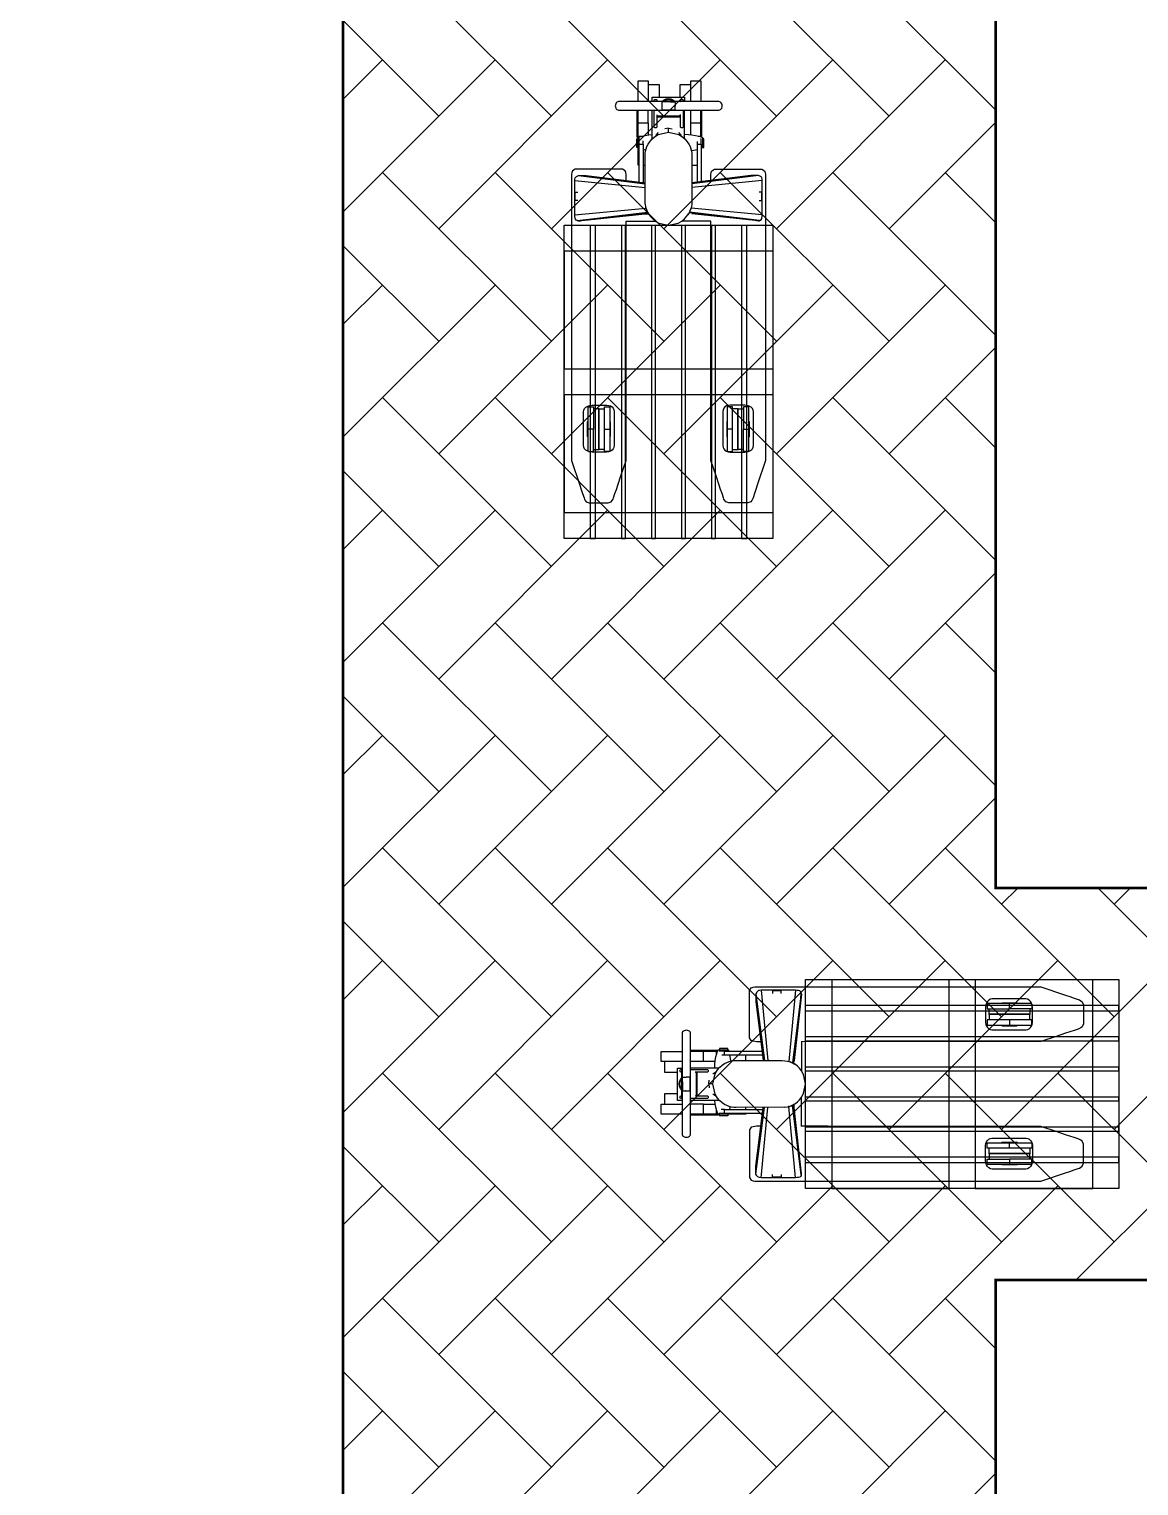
# Model space of a CAD drawing. Extents: x 2032930 to 2119419, y 2254097 to 2318481.
# Drawn here: x 2058807 to 2063057, y 2299533 to 2305111 of the extents above; entities that cross this region are included whole.
import ezdxf

# ---------------------------------------------------------------- set-up
doc = ezdxf.new("R2010")
doc.units = 0
doc.header["$LTSCALE"] = 50
for name, color, linetype in [('Благоустройство', 96, 'CONTINUOUS'), ('Оборудование вспомогательное', 7, 'CONTINUOUS'), ('Паллеты ПП', 7, 'CONTINUOUS')]:
    doc.layers.add(name, color=color, linetype=linetype)

# ---------------------------------------------------------------- blocks, each defined once
blk = doc.blocks.new('паллет')
at = {"layer": 'Паллеты ПП', "color": 30}
blk.add_lwpolyline([(0, -800), (0, 0), (1200, 0), (1200, -800), (0, -800), (0, -700), (1200, -700), (1200, -680), (0, -680), (0, -580), (1200, -580), (1200, -565), (0, -565), (0, -465), (1200, -465), (1200, -450), (0, -450), (0, -350), (1200, -350), (1200, -335), (0, -335), (0, -235), (1200, -235), (1200, -220), (0, -220), (0, -120), (1200, -120), (1200, -100), (0, -100), (0, 0), (100, 0), (100, -800), (550, -800), (550, 0), (650, 0), (650, -800), (1100, -800), (1100, 0)], dxfattribs=at)
blk = doc.blocks.new('*U682')
at = {"layer": 'Оборудование вспомогательное', "color": 0}
for p, q in [((141.3, -18.8), (73.4, -41.6)), ((335.7, -18.7), (141.3, -18.8)), ((724.4, -18.6), (335.7, -18.7)), ((918.7, -18.5), (724.4, -18.6)), ((796.2, -38.5), (816.1, -220.3)), ((796.8, -38), (796.7, -41.4)), ((796.8, -38), (797, -36.6)), ((798.1, -48), (796.8, -38)), ((797, -35.6), (797.1, -35.6)), ((797, -35.6), (818, -228.1)), ((797, -36.6), (797, -35.6)), ((797, -36.6), (798.1, -48)), ((797.1, -35.6), (797.2, -34.2)), ((797.1, -35.6), (820.7, -226.7)), ((797.2, -34.2), (798.6, -31.5)), ((797.2, -34.2), (797.2, -34.2)), ((798.6, -31.5), (800.9, -29.8)), ((798.6, -31.5), (798.6, -31.5)), ((800.9, -29.8), (804, -28.7)), ((800.9, -29.8), (800.9, -29.8)), ((804, -28.7), (808, -28.1)), ((804, -28.7), (804, -28.7)), ((808, -28.1), (812.7, -27.6)), ((808, -28.1), (808, -28.1)), ((812.7, -27.6), (906.7, -27.6)), ((812.7, -27.6), (830.9, -222.4)), ((852, -29.1), (875.3, -29.1)), ((852, -36.4), (852, -29.1)), ((875.3, -29.1), (875.3, -36.4)), ((906.7, -27.6), (887.8, -220.1)), ((920.5, -38), (897.6, -220.1)), ((906.7, -27.6), (910.7, -28.2)), ((910.7, -28.2), (910.7, -28.2)), ((910.7, -28.2), (913.7, -29.1)), ((913.7, -29.1), (913.7, -29.1)), ((913.7, -29.1), (915.8, -30.3)), ((915.8, -30.3), (915.8, -30.3)), ((915.8, -30.3), (917.5, -32.2)), ((917.5, -32.2), (917.5, -32.2)), ((917.5, -32.2), (918.7, -34.3)), ((923.6, -18.7), (918.7, -18.5)), ((918.7, -34.3), (918.9, -34.7)), ((918.9, -34.7), (918.9, -34.7)), ((918.9, -34.7), (920.5, -37.9)), ((920.5, -37.9), (920.5, -38)), ((920.5, -38), (920.9, -58.7)), ((928.5, -19.5), (923.6, -18.7)), ((933.3, -21.3), (928.5, -19.5)), ((938.2, -28.6), (933.3, -21.3)), ((938.2, -28.7), (938.2, -28.6)), ((938.2, -29.1), (938.2, -28.7)), ((938.2, -29.8), (938.2, -29.1)), ((938.2, -30.8), (938.2, -29.8)), ((938.2, -32), (938.2, -30.8)), ((938.2, -33.5), (938.2, -32)), ((938.2, -48.4), (938.2, -33.5)), ((28.5, -59.4), (25, -67.5)), ((25, -67.5), (25, -119.5)), ((32, -56.5), (28.5, -59.4)), ((35.5, -54.5), (32, -56.5)), ((39, -53.1), (35.5, -54.5)), ((50.5, -49.2), (39, -53.1)), ((62, -45.4), (50.5, -49.2)), ((73.4, -41.6), (62, -45.4)), ((164.2, -75.4), (164.9, -68.9)), ((164.2, -115.6), (164.2, -75.4)), ((164.9, -68.9), (166.7, -63.2)), ((165.8, -65.8), (165.8, -78.9)), ((165.8, -78.9), (226.8, -78.9)), ((166.3, -64.4), (287.8, -64.4)), ((166.7, -63.2), (169.5, -58.4)), ((169.5, -58.4), (173.2, -54.7)), ((171.3, -78.9), (171.3, -94.3)), ((173.2, -54.7), (177.5, -52.4)), ((177.5, -52.4), (182.4, -51.5)), ((182.4, -51.5), (274.4, -51.5)), ((205.5, -64.4), (205.6, -64.1)), ((205.6, -64.1), (206.4, -62.9)), ((205.7, -64.1), (205.6, -64.4)), ((206.5, -62.9), (205.7, -64.1)), ((206.4, -62.9), (247.3, -62.9)), ((226.8, -78.9), (226.8, -65.3)), ((287.8, -78.9), (226.8, -78.9)), ((247.2, -62.9), (248, -64.1)), ((247.3, -62.9), (248.1, -64.1)), ((248, -64.1), (248, -64.4)), ((248.1, -64.1), (248.1, -64.4)), ((274.4, -51.5), (279.2, -52.4)), ((279.2, -52.4), (283.6, -54.7)), ((282.3, -94.3), (282.3, -78.9)), ((283.6, -54.7), (287.3, -58.4)), ((287.3, -58.4), (290.1, -63.2)), ((287.8, -64.4), (287.8, -78.9)), ((290.1, -63.2), (291.9, -68.9)), ((291.9, -68.9), (292.5, -75.4)), ((292.5, -75.4), (292.5, -115.6)), ((796.7, -41.4), (796.7, -43.1)), ((798.1, -48), (799.1, -65.4)), ((920.9, -58.7), (900.7, -220.1)), ((938.2, -69.9), (938.2, -48.4)), ((938.2, -94.6), (938.2, -69.9)), ((25, -119.5), (28.5, -127.6)), ((164.8, -121.1), (164.2, -115.6)), ((165.8, -109.1), (287.8, -109.1)), ((165.8, -123.6), (165.8, -109.1)), ((171.3, -93.7), (282.3, -93.7)), ((171.3, -109.1), (171.3, -93.7)), ((171.3, -94.3), (282.3, -94.3)), ((226.8, -109.1), (226.8, -122.7)), ((282.3, -93.7), (282.3, -109.1)), ((287.8, -109.1), (287.8, -123.6)), ((292.5, -115.6), (291.9, -121.1)), ((938.2, -119.2), (938.2, -94.6)), ((938.2, -140.3), (938.2, -119.2)), ((28.5, -127.6), (32, -130.6)), ((32, -130.6), (35.5, -132.5)), ((35.5, -132.5), (39, -134)), ((39, -134), (50.5, -137.8)), ((50.5, -137.8), (62, -141.6)), ((62, -141.6), (73.4, -145.5)), ((73.4, -145.5), (99, -154)), ((99, -154), (141.3, -168.2)), ((166.6, -126), (164.8, -121.1)), ((287.8, -123.6), (165.8, -123.6)), ((169.3, -130), (166.6, -126)), ((172.8, -133.1), (169.3, -130)), ((177, -135.1), (172.8, -133.1)), ((181.8, -135.7), (177, -135.1)), ((275, -135.7), (181.8, -135.7)), ((205.5, -123.6), (205.6, -123.9)), ((205.7, -123.9), (205.6, -123.6)), ((205.6, -123.9), (206.4, -125.1)), ((206.5, -125.1), (205.7, -123.9)), ((206.4, -125.1), (206.5, -125.1)), ((247.2, -125.1), (206.5, -125.1)), ((248, -123.9), (247.2, -125.1)), ((247.3, -125.1), (247.2, -125.1)), ((248.1, -123.9), (247.3, -125.1)), ((248, -123.6), (248, -123.9)), ((248.1, -123.6), (248.1, -123.9)), ((279.7, -135.1), (275, -135.7)), ((283.9, -133.1), (279.7, -135.1)), ((287.5, -130), (283.9, -133.1)), ((290.2, -126), (287.5, -130)), ((291.9, -121.1), (290.2, -126)), ((933.3, -165.8), (938.2, -158.5)), ((938.2, -154.4), (938.2, -140.3)), ((938.2, -155.6), (938.2, -154.4)), ((938.2, -156.6), (938.2, -155.6)), ((938.2, -157.4), (938.2, -156.6)), ((938.2, -158), (938.2, -157.4)), ((938.2, -158.3), (938.2, -158)), ((938.2, -158.5), (938.2, -158.3)), ((1099.8, -145.3), (1099.3, -147.7)), ((1099.3, -147.7), (1099.3, -422.1)), ((1100.9, -143.2), (1099.8, -145.3)), ((1102.8, -141.4), (1100.9, -143.2)), ((1105.1, -140), (1102.8, -141.4)), ((1107.9, -139), (1105.1, -140)), ((1111, -138.7), (1107.9, -139)), ((1114.1, -139), (1111, -138.7)), ((1116.9, -140), (1114.1, -139)), ((1119.2, -141.4), (1116.9, -140)), ((1121.1, -143.2), (1119.2, -141.4)), ((1122.2, -145.3), (1121.1, -143.2)), ((1122.7, -147.7), (1122.2, -145.3)), ((1122.7, -148.4), (1122.7, -147.7)), ((1122.7, -422.1), (1122.7, -148.4)), ((141.3, -168.2), (724.4, -168.5)), ((724.4, -168.5), (796, -168.5)), ((796, -168.1), (796, -247.9)), ((907.1, -168.5), (918.7, -168.5)), ((918.7, -168.5), (923.6, -168.3)), ((923.6, -168.3), (928.5, -167.5)), ((928.5, -167.5), (933.3, -165.8)), ((997.2, -197.6), (1020.5, -197.6)), ((997.2, -201.4), (997.2, -197.6)), ((1020.5, -197.6), (1020.5, -201.4)), ((1023.9, -200.9), (1025.4, -198.6)), ((1025.6, -198.6), (1024.1, -200.9)), ((1025.4, -198.6), (1099.3, -198.6)), ((807.2, -235.5), (801.6, -241)), ((812.8, -231.2), (807.2, -235.5)), ((820, -227), (812.8, -231.2)), ((816.1, -220.3), (816.1, -229.2)), ((817.4, -228.5), (818, -228.1)), ((818, -228.1), (818, -228.1)), ((820, -227), (818.1, -228.1)), ((827.2, -223.8), (820, -227)), ((823.8, -224.6), (822.8, -225.7)), ((825.7, -223.5), (823.8, -224.6)), ((828.1, -222.9), (825.7, -223.5)), ((834.5, -221.7), (827.2, -223.8)), ((830.9, -222.4), (828.1, -222.9)), ((830.9, -222.4), (832.2, -222.4)), ((841.7, -220.5), (834.5, -221.7)), ((841.7, -220.5), (974.7, -220.1)), ((1006.6, -214.5), (901.3, -214.5)), ((902.7, -204), (1022.5, -204)), ((948.5, -201.5), (995.9, -201.5)), ((948.5, -204), (948.5, -201.5)), ((948.5, -214.5), (948.5, -220.1)), ((974.7, -220.1), (981.1, -220.4)), ((981.1, -220.4), (987.5, -221.3)), ((987.5, -221.3), (993.8, -223)), ((990.8, -220.8), (990.5, -222.1)), ((992.3, -214.5), (990.8, -220.8)), ((993.8, -223), (1000.2, -225.3)), ((995.2, -204), (995.9, -201.4)), ((995.9, -201.4), (1024.9, -201.4)), ((1000.2, -225.3), (1006.6, -228.5)), ((1006.6, -204), (1006.6, -214.5)), ((1006.6, -214.5), (1015.3, -214.5)), ((1006.6, -228.5), (1013, -232.8)), ((1013, -232.8), (1019.5, -238.3)), ((1019.5, -238.3), (1026, -245.6)), ((1023.8, -201.4), (1023.9, -200.9)), ((1024.1, -200.9), (1024, -201.4)), ((1024.9, -201.4), (1027.7, -211.1)), ((1025, -201.5), (1099.3, -201.5)), ((1025.7, -204), (1028.4, -204)), ((1027.7, -211.1), (1030, -220.8)), ((1028.4, -204), (1028.4, -213.9)), ((1030, -220.8), (1031.9, -230.4)), ((1064.2, -228.9), (1031.6, -228.9)), ((1031.9, -230.4), (1032.9, -239.2)), ((1064.2, -203.2), (1064.2, -228.9)), ((1064.2, -228.9), (1099.3, -228.9)), ((1122.7, -201.5), (1179.8, -201.5)), ((1179.8, -228.9), (1122.7, -228.9)), ((1169.4, -228.9), (1169.4, -258.3)), ((1179.8, -201.5), (1179.8, -228.9)), ((790.4, -258), (784.7, -284.3)), ((796, -248), (790.4, -258)), ((801.6, -241), (796, -248)), ((1020.3, -239.2), (1099.3, -239.2)), ((1026, -245.6), (1032.5, -256.2)), ((1028.6, -249.8), (1030.5, -250.7)), ((1030.5, -250.7), (1038.4, -256.8)), ((1032.5, -256.2), (1038.9, -284.3)), ((1049.8, -284.3), (1048.4, -273.9)), ((1050.9, -248.3), (1051.2, -246.6)), ((1051.2, -250.1), (1050.9, -248.3)), ((1051.2, -246.6), (1052.3, -244.8)), ((1052.3, -251.9), (1051.2, -250.1)), ((1052.3, -244.8), (1099.3, -244.8)), ((1052.3, -251.9), (1052.3, -251.9)), ((1052.7, -251.9), (1052.3, -251.9)), ((1053.4, -251.9), (1052.7, -251.9)), ((1054.3, -251.9), (1053.4, -251.9)), ((1057.5, -251.9), (1054.3, -251.9)), ((1061.3, -251.9), (1057.5, -251.9)), ((1065.3, -251.9), (1061.3, -251.9)), ((1069.2, -251.9), (1065.3, -251.9)), ((1072.9, -251.9), (1069.2, -251.9)), ((1076, -251.9), (1072.9, -251.9)), ((1077, -251.9), (1076, -251.9)), ((1077.9, -251.9), (1077, -251.9)), ((1078.6, -251.9), (1077.9, -251.9)), ((1079.2, -251.9), (1078.6, -251.9)), ((1079.5, -251.9), (1079.2, -251.9)), ((1079.7, -251.9), (1079.5, -251.9)), ((1079.7, -251.9), (1079.7, -251.9)), ((1079.8, -251.9), (1079.7, -251.9)), ((1079.9, -251.9), (1079.8, -251.9)), ((1079.9, -251.9), (1079.9, -251.9)), ((1080, -251.9), (1079.9, -251.9)), ((1080.1, -251.9), (1080, -251.9)), ((1080.3, -251.9), (1080.1, -251.9)), ((1080.9, -251.9), (1080.3, -251.9)), ((1081.7, -251.9), (1080.9, -251.9)), ((1081.4, -251.9), (1081.4, -316.9)), ((1082.9, -251.9), (1081.7, -251.9)), ((1084.3, -251.9), (1082.9, -251.9)), ((1083.5, -255.2), (1083.3, -256.8)), ((1083.3, -256.8), (1083.3, -311.8)), ((1084, -253.8), (1083.5, -255.2)), ((1084.8, -252.7), (1084, -253.8)), ((1086, -251.9), (1084.3, -251.9)), ((1085.9, -251.9), (1084.8, -252.7)), ((1086.1, -251.9), (1085.9, -251.9)), ((1086.4, -251.9), (1086, -251.9)), ((1100.5, -268.1), (1100.4, -269)), ((1100.4, -269), (1100.4, -299.5)), ((1100.8, -267.4), (1100.5, -268.1)), ((1101.2, -266.8), (1100.8, -267.4)), ((1101.8, -266.3), (1101.2, -266.8)), ((1102.6, -266), (1101.8, -266.3)), ((1103.4, -265.9), (1102.6, -266)), ((1113.8, -265.9), (1103.4, -265.9)), ((1113.6, -265.9), (1113.8, -265.9)), ((1118.7, -265.9), (1113.8, -265.9)), ((1119.6, -266), (1118.7, -265.9)), ((1120.3, -266.3), (1119.6, -266)), ((1120.9, -266.8), (1120.3, -266.3)), ((1121.4, -267.4), (1120.9, -266.8)), ((1121.6, -268.1), (1121.4, -267.4)), ((1121.7, -269), (1121.6, -268.1)), ((1121.7, -290.1), (1121.7, -269)), ((1122.7, -239.2), (1135.2, -239.2)), ((1122.7, -244.8), (1127.1, -244.8)), ((1122.7, -245), (1123.4, -246.6)), ((1123.4, -250.1), (1122.7, -251.7)), ((1127.1, -251.9), (1122.7, -251.9)), ((1123.4, -246.6), (1123.7, -248.3)), ((1123.7, -248.3), (1123.4, -250.1)), ((1123.6, -251.9), (1123.6, -316.9)), ((1123.6, -267.1), (1127.4, -272)), ((1123.6, -271), (1125.4, -273.2)), ((1125.4, -273.2), (1127.6, -278.4)), ((1127.1, -244.8), (1128.2, -246.6)), ((1128.2, -250.1), (1127.1, -251.9)), ((1127.4, -272), (1129.9, -277.8)), ((1127.6, -278.4), (1128.4, -284.3)), ((1128.2, -246.6), (1128.6, -248.3)), ((1128.6, -248.3), (1128.2, -250.1)), ((1129.9, -277.8), (1130.8, -284.3)), ((1135.2, -239.2), (1135.2, -327.9)), ((1169.4, -258.3), (1135.2, -258.3)), ((784.7, -284.3), (790.4, -310.5)), ((790.4, -310.5), (796, -320.5)), ((1032.5, -312.3), (1026, -322.9)), ((1030.5, -317.8), (1028.6, -318.7)), ((1038.4, -311.8), (1030.5, -317.8)), ((1038.9, -284.3), (1032.5, -312.3)), ((1038.9, -284.3), (1049.8, -284.3)), ((1049.8, -284.3), (1048.4, -294.6)), ((1050.9, -320.5), (1051.2, -318.7)), ((1051.2, -318.7), (1052.3, -316.9)), ((1052.3, -316.9), (1087.1, -316.9)), ((1083.3, -311.8), (1083.5, -313.4)), ((1083.5, -313.4), (1084, -314.7)), ((1084, -314.7), (1084.8, -315.8)), ((1084.8, -315.8), (1085.9, -316.6)), ((1085.9, -316.6), (1086.8, -316.9)), ((1100.4, -299.5), (1100.5, -300.4)), ((1100.5, -300.4), (1100.8, -301.2)), ((1100.8, -301.2), (1101.2, -301.8)), ((1101.2, -301.8), (1101.8, -302.2)), ((1101.8, -302.2), (1102.6, -302.5)), ((1102.6, -302.5), (1103.4, -302.6)), ((1103.4, -302.6), (1111.1, -302.6)), ((1118.7, -302.6), (1111.1, -302.6)), ((1116.4, -302.6), (1116.4, -302.6)), ((1119.6, -302.5), (1118.7, -302.6)), ((1120.3, -302.2), (1119.6, -302.5)), ((1120.9, -301.8), (1120.3, -302.2)), ((1121.4, -301.2), (1120.9, -301.8)), ((1121.6, -300.4), (1121.4, -301.2)), ((1121.7, -299.5), (1121.6, -300.4)), ((1121.7, -290.1), (1121.7, -299.5)), ((1122.7, -316.9), (1127.1, -316.9)), ((1122.7, -317.1), (1123.4, -318.7)), ((1123.4, -318.7), (1123.7, -320.5)), ((1125.4, -295.3), (1123.6, -297.5)), ((1127.4, -296.5), (1123.6, -301.4)), ((1127.6, -290.1), (1125.4, -295.3)), ((1127.1, -316.9), (1128.2, -318.7)), ((1129.9, -290.7), (1127.4, -296.5)), ((1128.4, -284.3), (1127.6, -290.1)), ((1128.2, -318.7), (1128.6, -320.5)), ((1130.8, -284.3), (1129.9, -290.7)), ((1135.2, -316.1), (1169.4, -316.1)), ((1169.4, -316.1), (1169.4, -345.5)), ((796, -320.5), (801.6, -327.6)), ((796, -400.5), (796, -320.6)), ((796.2, -530), (816.1, -348.2)), ((797, -532.9), (818, -340.4)), ((797.1, -532.9), (820.7, -341.9)), ((801.6, -327.6), (807.2, -333)), ((807.2, -333), (812.8, -337.3)), ((812.7, -540.9), (830.9, -346.1)), ((812.8, -337.3), (815.6, -339)), ((812.8, -337.3), (816, -339.2)), ((818.5, -340.7), (812.8, -337.3)), ((816.1, -339.3), (816.3, -339.4)), ((816.6, -339.6), (816.1, -339.3)), ((816.5, -339.5), (816.6, -339.6)), ((816.6, -339.6), (818, -340.4)), ((818, -340.4), (818.5, -340.7)), ((819.3, -341.1), (818.5, -340.7)), ((820, -341.6), (819.3, -341.1)), ((827.2, -344.7), (820, -341.6)), ((820, -341.6), (821.4, -342.2)), ((821.4, -342.2), (827.2, -344.7)), ((834.5, -346.8), (827.2, -344.7)), ((841.7, -348), (834.5, -346.8)), ((848.9, -348.4), (841.7, -348)), ((974.7, -348.4), (848.9, -348.4)), ((906.7, -540.9), (887.8, -348.4)), ((920.5, -530.6), (897.6, -348.4)), ((920.9, -509.8), (900.7, -348.4)), ((948.5, -348.4), (948.5, -363.4)), ((981.1, -348.1), (974.7, -348.4)), ((987.5, -347.2), (981.1, -348.1)), ((993.8, -345.5), (987.5, -347.2)), ((988.8, -346.8), (989, -348.5)), ((989, -348.5), (990.8, -358.2)), ((990.8, -358.2), (992, -363.4)), ((1000.2, -343.2), (993.8, -345.5)), ((1006.6, -340), (1000.2, -343.2)), ((1013, -335.7), (1006.6, -340)), ((1019.5, -330.2), (1013, -335.7)), ((1026, -322.9), (1019.5, -330.2)), ((1021.5, -327.9), (1099.3, -327.9)), ((1030, -358.2), (1027.7, -367.9)), ((1031.9, -348.5), (1030, -358.2)), ((1033.1, -338.8), (1031.9, -348.5)), ((1032.2, -345.5), (1099.3, -345.5)), ((1033.4, -329.2), (1033.1, -338.8)), ((1033.4, -327.9), (1033.4, -329.2)), ((1051.2, -322.2), (1050.9, -320.5)), ((1052.3, -324), (1051.2, -322.2)), ((1052.3, -324), (1052.3, -324)), ((1052.7, -324), (1052.3, -324)), ((1053.4, -324), (1052.7, -324)), ((1054.3, -324), (1053.4, -324)), ((1057.5, -324), (1054.3, -324)), ((1061.3, -324), (1057.5, -324)), ((1065.3, -324), (1061.3, -324)), ((1064.2, -345.5), (1064.2, -371.2)), ((1069.2, -324), (1065.3, -324)), ((1072.9, -324), (1069.2, -324)), ((1076, -324), (1072.9, -324)), ((1077, -324), (1076, -324)), ((1077.9, -324), (1077, -324)), ((1078.6, -324), (1077.9, -324)), ((1079.2, -324), (1078.6, -324)), ((1079.5, -324), (1079.2, -324)), ((1079.7, -324), (1079.5, -324)), ((1079.7, -324), (1079.7, -324)), ((1079.8, -324), (1079.7, -324)), ((1079.9, -324), (1079.8, -324)), ((1079.9, -324), (1079.9, -324)), ((1080, -324), (1079.9, -324)), ((1080.1, -324), (1080, -324)), ((1080.3, -324), (1080.1, -324)), ((1080.9, -324), (1080.3, -324)), ((1081.7, -324), (1080.9, -324)), ((1082.9, -324), (1081.7, -324)), ((1084.3, -324), (1082.9, -324)), ((1086, -324), (1084.3, -324)), ((1092.7, -324), (1086, -324)), ((1099.3, -324), (1092.7, -324)), ((1123.4, -322.2), (1122.7, -323.8)), ((1127.1, -324), (1122.7, -324)), ((1135.2, -327.9), (1122.7, -327.9)), ((1122.7, -345.5), (1179.8, -345.5)), ((1123.7, -320.5), (1123.4, -322.2)), ((1128.2, -322.2), (1127.1, -324)), ((1128.6, -320.5), (1128.2, -322.2)), ((1179.8, -345.5), (1179.8, -372.9)), ((901.8, -363.4), (1013.9, -363.4)), ((1006.6, -374), (903.1, -374)), ((995.9, -377.5), (994.9, -374)), ((1024.9, -377.5), (995.9, -377.5)), ((997.2, -377.5), (997.2, -381.2)), ((997.2, -381.2), (1020.5, -381.2)), ((1006.6, -363.4), (1006.6, -374)), ((1006.6, -374), (1022, -374)), ((1020.5, -381.2), (1020.5, -377.5)), ((1027.7, -367.9), (1024.9, -377.5)), ((1025.6, -375.8), (1025.4, -375.8)), ((1025.5, -375.7), (1025.6, -375.8)), ((1025.6, -375.8), (1099.3, -375.8)), ((1028.4, -374), (1026, -374)), ((1028.4, -365), (1028.4, -374)), ((1028.4, -372.9), (1099.3, -372.9)), ((1179.8, -372.9), (1122.7, -372.9)), ((28.5, -440.9), (32, -438)), ((32, -438), (35.5, -436)), ((35.5, -436), (39, -434.6)), ((39, -434.6), (50.5, -430.7)), ((50.5, -430.7), (62, -426.9)), ((62, -426.9), (73.4, -423.1)), ((73.4, -423.1), (99, -414.5)), ((99, -414.5), (141.3, -400.3)), ((141.3, -400.3), (724.4, -400.1)), ((172.8, -435.4), (169.3, -438.5)), ((177, -433.5), (172.8, -435.4)), ((181.8, -432.8), (177, -433.5)), ((275, -432.8), (181.8, -432.8)), ((279.7, -433.5), (275, -432.8)), ((283.9, -435.4), (279.7, -433.5)), ((287.5, -438.5), (283.9, -435.4)), ((724.4, -400.1), (796, -400)), ((907.1, -400), (918.7, -400)), ((918.7, -400), (923.6, -400.2)), ((923.6, -400.2), (928.5, -401)), ((928.5, -401), (933.3, -402.8)), ((933.3, -402.8), (938.2, -410.1)), ((938.2, -410.1), (938.2, -410.2)), ((938.2, -410.2), (938.2, -410.5)), ((938.2, -410.5), (938.2, -411.1)), ((938.2, -411.1), (938.2, -411.9)), ((938.2, -411.9), (938.2, -412.9)), ((938.2, -412.9), (938.2, -414.1)), ((938.2, -414.1), (938.2, -428.2)), ((938.2, -428.2), (938.2, -449.3)), ((1099.3, -422.1), (1099.8, -424.5)), ((1099.8, -424.5), (1100.9, -426.7)), ((1100.9, -426.7), (1102.8, -428.5)), ((1102.8, -428.5), (1105.1, -429.9)), ((1105.1, -429.9), (1107.9, -430.8)), ((1107.9, -430.8), (1111, -431.1)), ((1111, -431.1), (1114.1, -430.8)), ((1114.1, -430.8), (1116.9, -429.9)), ((1116.9, -429.9), (1119.2, -428.5)), ((1119.2, -428.5), (1121.1, -426.7)), ((1121.1, -426.7), (1122.2, -424.5)), ((1122.2, -424.5), (1122.7, -422.1)), ((25, -449), (28.5, -440.9)), ((25, -501), (25, -449)), ((164.8, -447.4), (164.2, -452.9)), ((164.2, -452.9), (164.2, -493.1)), ((166.6, -442.5), (164.8, -447.4)), ((165.8, -444.9), (165.8, -459.4)), ((287.8, -444.9), (165.8, -444.9)), ((165.8, -459.4), (287.8, -459.4)), ((169.3, -438.5), (166.6, -442.5)), ((171.3, -459.4), (171.3, -474.9)), ((171.3, -474.2), (282.3, -474.2)), ((171.3, -489.6), (171.3, -474.2)), ((171.3, -474.9), (282.3, -474.9)), ((205.5, -444.9), (205.6, -444.6)), ((205.6, -444.6), (206.4, -443.4)), ((205.7, -444.6), (205.6, -444.9)), ((206.5, -443.4), (205.7, -444.6)), ((206.4, -443.4), (206.5, -443.4)), ((247.2, -443.4), (206.5, -443.4)), ((226.8, -459.4), (226.8, -445.8)), ((247.3, -443.4), (247.2, -443.4)), ((248, -444.6), (247.2, -443.4)), ((248.1, -444.6), (247.3, -443.4)), ((248, -444.9), (248, -444.6)), ((248.1, -444.9), (248.1, -444.6)), ((282.3, -474.9), (282.3, -459.4)), ((282.3, -474.2), (282.3, -489.6)), ((290.2, -442.5), (287.5, -438.5)), ((287.8, -459.4), (287.8, -444.9)), ((291.9, -447.4), (290.2, -442.5)), ((292.5, -452.9), (291.9, -447.4)), ((292.5, -493.1), (292.5, -452.9)), ((938.2, -449.3), (938.2, -473.9)), ((938.2, -473.9), (938.2, -498.6)), ((28.5, -509.1), (25, -501)), ((32, -512), (28.5, -509.1)), ((35.5, -514), (32, -512)), ((39, -515.4), (35.5, -514)), ((50.5, -519.3), (39, -515.4)), ((164.2, -493.1), (164.9, -499.6)), ((164.9, -499.6), (166.7, -505.3)), ((165.8, -489.6), (226.8, -489.6)), ((165.8, -502.7), (165.8, -489.6)), ((166.3, -504.1), (287.8, -504.1)), ((166.7, -505.3), (169.5, -510.1)), ((169.5, -510.1), (173.2, -513.8)), ((173.2, -513.8), (177.5, -516.2)), ((177.5, -516.2), (182.4, -517)), ((182.4, -517), (274.4, -517)), ((205.5, -504.1), (205.6, -504.4)), ((205.7, -504.4), (205.6, -504.1)), ((205.6, -504.4), (206.4, -505.6)), ((206.5, -505.6), (205.7, -504.4)), ((206.4, -505.6), (247.3, -505.6)), ((226.8, -489.6), (226.8, -503.2)), ((287.8, -489.6), (226.8, -489.6)), ((247.2, -505.6), (248, -504.4)), ((247.3, -505.6), (248.1, -504.4)), ((248, -504.4), (248, -504.1)), ((248.1, -504.4), (248.1, -504.1)), ((274.4, -517), (279.2, -516.2)), ((279.2, -516.2), (283.6, -513.8)), ((283.6, -513.8), (287.3, -510.1)), ((287.3, -510.1), (290.1, -505.3)), ((287.8, -504.1), (287.8, -489.6)), ((290.1, -505.3), (291.9, -499.6)), ((291.9, -499.6), (292.5, -493.1)), ((798.1, -520.5), (799.1, -503.1)), ((920.5, -530.6), (920.9, -509.8)), ((938.2, -498.6), (938.2, -520.2)), ((62, -523.1), (50.5, -519.3)), ((73.4, -526.9), (62, -523.1)), ((141.3, -549.7), (73.4, -526.9)), ((335.7, -549.8), (141.3, -549.7)), ((724.4, -549.9), (335.7, -549.8)), ((918.7, -550), (724.4, -549.9)), ((796.7, -527.1), (796.7, -525.4)), ((796.8, -530.5), (796.7, -527.1)), ((798.1, -520.5), (796.8, -530.5)), ((796.8, -530.5), (797, -532)), ((797, -532), (798.1, -520.5)), ((797, -532), (797, -532.9)), ((797, -532.9), (797.1, -532.9)), ((797.1, -532.9), (797.2, -534.3)), ((797.2, -534.3), (797.2, -534.3)), ((797.2, -534.3), (798.6, -537)), ((798.6, -537), (798.6, -537)), ((798.6, -537), (800.9, -538.7)), ((800.9, -538.7), (800.9, -538.7)), ((800.9, -538.7), (804, -539.8)), ((804, -539.8), (808, -540.4)), ((804, -539.8), (804, -539.8)), ((808, -540.4), (812.7, -540.9)), ((808, -540.4), (808, -540.4)), ((812.7, -540.9), (906.7, -540.9)), ((852, -532.1), (852, -539.4)), ((852, -539.4), (875.3, -539.4)), ((875.3, -539.4), (875.3, -532.1)), ((906.7, -540.9), (910.7, -540.3)), ((910.7, -540.3), (913.7, -539.5)), ((910.7, -540.3), (910.7, -540.3)), ((913.7, -539.5), (915.8, -538.2)), ((913.7, -539.5), (913.7, -539.5)), ((915.8, -538.2), (917.5, -536.4)), ((915.8, -538.2), (915.8, -538.2)), ((917.5, -536.3), (918.7, -534.2)), ((917.5, -536.4), (917.5, -536.3)), ((918.7, -534.2), (918.9, -533.9)), ((923.6, -549.8), (918.7, -550)), ((918.9, -533.8), (920.5, -530.6)), ((918.9, -533.9), (918.9, -533.8)), ((920.5, -530.6), (920.5, -530.6)), ((928.5, -549), (923.6, -549.8)), ((933.3, -547.2), (928.5, -549)), ((938.2, -539.9), (933.3, -547.2)), ((938.2, -520.2), (938.2, -535)), ((938.2, -535), (938.2, -536.5)), ((938.2, -536.5), (938.2, -537.7)), ((938.2, -537.7), (938.2, -538.7)), ((938.2, -538.7), (938.2, -539.4)), ((938.2, -539.4), (938.2, -539.8)), ((938.2, -539.8), (938.2, -539.9))]:
    blk.add_line(p, q, dxfattribs=at)
blk = doc.blocks.new('*U683')
at = {"layer": 'Оборудование вспомогательное', "color": 0}
for p, q in [((141.3, -18.8), (73.4, -41.6)), ((335.7, -18.7), (141.3, -18.8)), ((724.4, -18.6), (335.7, -18.7)), ((918.7, -18.5), (724.4, -18.6)), ((796.2, -38.5), (816.1, -220.3)), ((796.8, -38), (796.7, -41.4)), ((796.8, -38), (797, -36.6)), ((798.1, -48), (796.8, -38)), ((797, -35.6), (797.1, -35.6)), ((797, -35.6), (818, -228.1)), ((797, -36.6), (797, -35.6)), ((797, -36.6), (798.1, -48)), ((797.1, -35.6), (797.2, -34.2)), ((797.1, -35.6), (820.7, -226.7)), ((797.2, -34.2), (798.6, -31.5)), ((797.2, -34.2), (797.2, -34.2)), ((798.6, -31.5), (800.9, -29.8)), ((798.6, -31.5), (798.6, -31.5)), ((800.9, -29.8), (804, -28.7)), ((800.9, -29.8), (800.9, -29.8)), ((804, -28.7), (808, -28.1)), ((804, -28.7), (804, -28.7)), ((808, -28.1), (812.7, -27.6)), ((808, -28.1), (808, -28.1)), ((812.7, -27.6), (906.7, -27.6)), ((812.7, -27.6), (830.9, -222.4)), ((852, -29.1), (875.3, -29.1)), ((852, -36.4), (852, -29.1)), ((875.3, -29.1), (875.3, -36.4)), ((906.7, -27.6), (887.8, -220.1)), ((920.5, -38), (897.6, -220.1)), ((906.7, -27.6), (910.7, -28.2)), ((910.7, -28.2), (910.7, -28.2)), ((910.7, -28.2), (913.7, -29.1)), ((913.7, -29.1), (913.7, -29.1)), ((913.7, -29.1), (915.8, -30.3)), ((915.8, -30.3), (915.8, -30.3)), ((915.8, -30.3), (917.5, -32.2)), ((917.5, -32.2), (917.5, -32.2)), ((917.5, -32.2), (918.7, -34.3)), ((923.6, -18.7), (918.7, -18.5)), ((918.7, -34.3), (918.9, -34.7)), ((918.9, -34.7), (918.9, -34.7)), ((918.9, -34.7), (920.5, -37.9)), ((920.5, -37.9), (920.5, -38)), ((920.5, -38), (920.9, -58.7)), ((928.5, -19.5), (923.6, -18.7)), ((933.3, -21.3), (928.5, -19.5)), ((938.2, -28.6), (933.3, -21.3)), ((938.2, -28.7), (938.2, -28.6)), ((938.2, -29.1), (938.2, -28.7)), ((938.2, -29.8), (938.2, -29.1)), ((938.2, -30.8), (938.2, -29.8)), ((938.2, -32), (938.2, -30.8)), ((938.2, -33.5), (938.2, -32)), ((938.2, -48.4), (938.2, -33.5)), ((28.5, -59.4), (25, -67.5)), ((25, -67.5), (25, -119.5)), ((32, -56.5), (28.5, -59.4)), ((35.5, -54.5), (32, -56.5)), ((39, -53.1), (35.5, -54.5)), ((50.5, -49.2), (39, -53.1)), ((62, -45.4), (50.5, -49.2)), ((73.4, -41.6), (62, -45.4)), ((164.2, -75.4), (164.9, -68.9)), ((164.2, -115.6), (164.2, -75.4)), ((164.9, -68.9), (166.7, -63.2)), ((165.8, -65.8), (165.8, -78.9)), ((165.8, -78.9), (226.8, -78.9)), ((166.3, -64.4), (287.8, -64.4)), ((166.7, -63.2), (169.5, -58.4)), ((169.5, -58.4), (173.2, -54.7)), ((171.3, -78.9), (171.3, -94.3)), ((173.2, -54.7), (177.5, -52.4)), ((177.5, -52.4), (182.4, -51.5)), ((182.4, -51.5), (274.4, -51.5)), ((205.5, -64.4), (205.6, -64.1)), ((205.6, -64.1), (206.4, -62.9)), ((205.7, -64.1), (205.6, -64.4)), ((206.5, -62.9), (205.7, -64.1)), ((206.4, -62.9), (247.3, -62.9)), ((226.8, -78.9), (226.8, -65.3)), ((287.8, -78.9), (226.8, -78.9)), ((247.2, -62.9), (248, -64.1)), ((247.3, -62.9), (248.1, -64.1)), ((248, -64.1), (248, -64.4)), ((248.1, -64.1), (248.1, -64.4)), ((274.4, -51.5), (279.2, -52.4)), ((279.2, -52.4), (283.6, -54.7)), ((282.3, -94.3), (282.3, -78.9)), ((283.6, -54.7), (287.3, -58.4)), ((287.3, -58.4), (290.1, -63.2)), ((287.8, -64.4), (287.8, -78.9)), ((290.1, -63.2), (291.9, -68.9)), ((291.9, -68.9), (292.5, -75.4)), ((292.5, -75.4), (292.5, -115.6)), ((796.7, -41.4), (796.7, -43.1)), ((798.1, -48), (799.1, -65.4)), ((920.9, -58.7), (900.7, -220.1)), ((938.2, -69.9), (938.2, -48.4)), ((938.2, -94.6), (938.2, -69.9)), ((25, -119.5), (28.5, -127.6)), ((164.8, -121.1), (164.2, -115.6)), ((165.8, -109.1), (287.8, -109.1)), ((165.8, -123.6), (165.8, -109.1)), ((171.3, -93.7), (282.3, -93.7)), ((171.3, -109.1), (171.3, -93.7)), ((171.3, -94.3), (282.3, -94.3)), ((226.8, -109.1), (226.8, -122.7)), ((282.3, -93.7), (282.3, -109.1)), ((287.8, -109.1), (287.8, -123.6)), ((292.5, -115.6), (291.9, -121.1)), ((938.2, -119.2), (938.2, -94.6)), ((938.2, -140.3), (938.2, -119.2)), ((28.5, -127.6), (32, -130.6)), ((32, -130.6), (35.5, -132.5)), ((35.5, -132.5), (39, -134)), ((39, -134), (50.5, -137.8)), ((50.5, -137.8), (62, -141.6)), ((62, -141.6), (73.4, -145.5)), ((73.4, -145.5), (99, -154)), ((99, -154), (141.3, -168.2)), ((166.6, -126), (164.8, -121.1)), ((287.8, -123.6), (165.8, -123.6)), ((169.3, -130), (166.6, -126)), ((172.8, -133.1), (169.3, -130)), ((177, -135.1), (172.8, -133.1)), ((181.8, -135.7), (177, -135.1)), ((275, -135.7), (181.8, -135.7)), ((205.5, -123.6), (205.6, -123.9)), ((205.7, -123.9), (205.6, -123.6)), ((205.6, -123.9), (206.4, -125.1)), ((206.5, -125.1), (205.7, -123.9)), ((206.4, -125.1), (206.5, -125.1)), ((247.2, -125.1), (206.5, -125.1)), ((248, -123.9), (247.2, -125.1)), ((247.3, -125.1), (247.2, -125.1)), ((248.1, -123.9), (247.3, -125.1)), ((248, -123.6), (248, -123.9)), ((248.1, -123.6), (248.1, -123.9)), ((279.7, -135.1), (275, -135.7)), ((283.9, -133.1), (279.7, -135.1)), ((287.5, -130), (283.9, -133.1)), ((290.2, -126), (287.5, -130)), ((291.9, -121.1), (290.2, -126)), ((933.3, -165.8), (938.2, -158.5)), ((938.2, -154.4), (938.2, -140.3)), ((938.2, -155.6), (938.2, -154.4)), ((938.2, -156.6), (938.2, -155.6)), ((938.2, -157.4), (938.2, -156.6)), ((938.2, -158), (938.2, -157.4)), ((938.2, -158.3), (938.2, -158)), ((938.2, -158.5), (938.2, -158.3)), ((1099.8, -145.3), (1099.3, -147.7)), ((1099.3, -147.7), (1099.3, -422.1)), ((1100.9, -143.2), (1099.8, -145.3)), ((1102.8, -141.4), (1100.9, -143.2)), ((1105.1, -140), (1102.8, -141.4)), ((1107.9, -139), (1105.1, -140)), ((1111, -138.7), (1107.9, -139)), ((1114.1, -139), (1111, -138.7)), ((1116.9, -140), (1114.1, -139)), ((1119.2, -141.4), (1116.9, -140)), ((1121.1, -143.2), (1119.2, -141.4)), ((1122.2, -145.3), (1121.1, -143.2)), ((1122.7, -147.7), (1122.2, -145.3)), ((1122.7, -148.4), (1122.7, -147.7)), ((1122.7, -422.1), (1122.7, -148.4)), ((141.3, -168.2), (724.4, -168.5)), ((724.4, -168.5), (796, -168.5)), ((796, -168.1), (796, -247.9)), ((907.1, -168.5), (918.7, -168.5)), ((918.7, -168.5), (923.6, -168.3)), ((923.6, -168.3), (928.5, -167.5)), ((928.5, -167.5), (933.3, -165.8)), ((997.2, -197.6), (1020.5, -197.6)), ((997.2, -201.4), (997.2, -197.6)), ((1020.5, -197.6), (1020.5, -201.4)), ((1023.9, -200.9), (1025.4, -198.6)), ((1025.6, -198.6), (1024.1, -200.9)), ((1025.4, -198.6), (1099.3, -198.6)), ((807.2, -235.5), (801.6, -241)), ((812.8, -231.2), (807.2, -235.5)), ((820, -227), (812.8, -231.2)), ((816.1, -220.3), (816.1, -229.2)), ((817.4, -228.5), (818, -228.1)), ((818, -228.1), (818, -228.1)), ((820, -227), (818.1, -228.1)), ((827.2, -223.8), (820, -227)), ((823.8, -224.6), (822.8, -225.7)), ((825.7, -223.5), (823.8, -224.6)), ((828.1, -222.9), (825.7, -223.5)), ((834.5, -221.7), (827.2, -223.8)), ((830.9, -222.4), (828.1, -222.9)), ((830.9, -222.4), (832.2, -222.4)), ((841.7, -220.5), (834.5, -221.7)), ((841.7, -220.5), (974.7, -220.1)), ((1006.6, -214.5), (901.3, -214.5)), ((902.7, -204), (1022.5, -204)), ((948.5, -201.5), (995.9, -201.5)), ((948.5, -204), (948.5, -201.5)), ((948.5, -214.5), (948.5, -220.1)), ((974.7, -220.1), (981.1, -220.4)), ((981.1, -220.4), (987.5, -221.3)), ((987.5, -221.3), (993.8, -223)), ((990.8, -220.8), (990.5, -222.1)), ((992.3, -214.5), (990.8, -220.8)), ((993.8, -223), (1000.2, -225.3)), ((995.2, -204), (995.9, -201.4)), ((995.9, -201.4), (1024.9, -201.4)), ((1000.2, -225.3), (1006.6, -228.5)), ((1006.6, -204), (1006.6, -214.5)), ((1006.6, -214.5), (1015.3, -214.5)), ((1006.6, -228.5), (1013, -232.8)), ((1013, -232.8), (1019.5, -238.3)), ((1019.5, -238.3), (1026, -245.6)), ((1023.8, -201.4), (1023.9, -200.9)), ((1024.1, -200.9), (1024, -201.4)), ((1024.9, -201.4), (1027.7, -211.1)), ((1025, -201.5), (1099.3, -201.5)), ((1025.7, -204), (1028.4, -204)), ((1027.7, -211.1), (1030, -220.8)), ((1028.4, -204), (1028.4, -213.9)), ((1030, -220.8), (1031.9, -230.4)), ((1064.2, -228.9), (1031.6, -228.9)), ((1031.9, -230.4), (1032.9, -239.2)), ((1064.2, -203.2), (1064.2, -228.9)), ((1064.2, -228.9), (1099.3, -228.9)), ((1122.7, -201.5), (1179.8, -201.5)), ((1179.8, -228.9), (1122.7, -228.9)), ((1169.4, -228.9), (1169.4, -258.3)), ((1179.8, -201.5), (1179.8, -228.9)), ((790.4, -258), (784.7, -284.3)), ((796, -248), (790.4, -258)), ((801.6, -241), (796, -248)), ((1020.3, -239.2), (1099.3, -239.2)), ((1026, -245.6), (1032.5, -256.2)), ((1028.6, -249.8), (1030.5, -250.7)), ((1030.5, -250.7), (1038.4, -256.8)), ((1032.5, -256.2), (1038.9, -284.3)), ((1049.8, -284.3), (1048.4, -273.9)), ((1050.9, -248.3), (1051.2, -246.6)), ((1051.2, -250.1), (1050.9, -248.3)), ((1051.2, -246.6), (1052.3, -244.8)), ((1052.3, -251.9), (1051.2, -250.1)), ((1052.3, -244.8), (1099.3, -244.8)), ((1052.3, -251.9), (1052.3, -251.9)), ((1052.7, -251.9), (1052.3, -251.9)), ((1053.4, -251.9), (1052.7, -251.9)), ((1054.3, -251.9), (1053.4, -251.9)), ((1057.5, -251.9), (1054.3, -251.9)), ((1061.3, -251.9), (1057.5, -251.9)), ((1065.3, -251.9), (1061.3, -251.9)), ((1069.2, -251.9), (1065.3, -251.9)), ((1072.9, -251.9), (1069.2, -251.9)), ((1076, -251.9), (1072.9, -251.9)), ((1077, -251.9), (1076, -251.9)), ((1077.9, -251.9), (1077, -251.9)), ((1078.6, -251.9), (1077.9, -251.9)), ((1079.2, -251.9), (1078.6, -251.9)), ((1079.5, -251.9), (1079.2, -251.9)), ((1079.7, -251.9), (1079.5, -251.9)), ((1079.7, -251.9), (1079.7, -251.9)), ((1079.8, -251.9), (1079.7, -251.9)), ((1079.9, -251.9), (1079.8, -251.9)), ((1079.9, -251.9), (1079.9, -251.9)), ((1080, -251.9), (1079.9, -251.9)), ((1080.1, -251.9), (1080, -251.9)), ((1080.3, -251.9), (1080.1, -251.9)), ((1080.9, -251.9), (1080.3, -251.9)), ((1081.7, -251.9), (1080.9, -251.9)), ((1081.4, -251.9), (1081.4, -316.9)), ((1082.9, -251.9), (1081.7, -251.9)), ((1084.3, -251.9), (1082.9, -251.9)), ((1083.5, -255.2), (1083.3, -256.8)), ((1083.3, -256.8), (1083.3, -311.8)), ((1084, -253.8), (1083.5, -255.2)), ((1084.8, -252.7), (1084, -253.8)), ((1086, -251.9), (1084.3, -251.9)), ((1085.9, -251.9), (1084.8, -252.7)), ((1086.1, -251.9), (1085.9, -251.9)), ((1086.4, -251.9), (1086, -251.9)), ((1100.5, -268.1), (1100.4, -269)), ((1100.4, -269), (1100.4, -299.5)), ((1100.8, -267.4), (1100.5, -268.1)), ((1101.2, -266.8), (1100.8, -267.4)), ((1101.8, -266.3), (1101.2, -266.8)), ((1102.6, -266), (1101.8, -266.3)), ((1103.4, -265.9), (1102.6, -266)), ((1113.8, -265.9), (1103.4, -265.9)), ((1113.6, -265.9), (1113.8, -265.9)), ((1118.7, -265.9), (1113.8, -265.9)), ((1119.6, -266), (1118.7, -265.9)), ((1120.3, -266.3), (1119.6, -266)), ((1120.9, -266.8), (1120.3, -266.3)), ((1121.4, -267.4), (1120.9, -266.8)), ((1121.6, -268.1), (1121.4, -267.4)), ((1121.7, -269), (1121.6, -268.1)), ((1121.7, -290.1), (1121.7, -269)), ((1122.7, -239.2), (1135.2, -239.2)), ((1122.7, -244.8), (1127.1, -244.8)), ((1122.7, -245), (1123.4, -246.6)), ((1123.4, -250.1), (1122.7, -251.7)), ((1127.1, -251.9), (1122.7, -251.9)), ((1123.4, -246.6), (1123.7, -248.3)), ((1123.7, -248.3), (1123.4, -250.1)), ((1123.6, -251.9), (1123.6, -316.9)), ((1123.6, -267.1), (1127.4, -272)), ((1123.6, -271), (1125.4, -273.2)), ((1125.4, -273.2), (1127.6, -278.4)), ((1127.1, -244.8), (1128.2, -246.6)), ((1128.2, -250.1), (1127.1, -251.9)), ((1127.4, -272), (1129.9, -277.8)), ((1127.6, -278.4), (1128.4, -284.3)), ((1128.2, -246.6), (1128.6, -248.3)), ((1128.6, -248.3), (1128.2, -250.1)), ((1129.9, -277.8), (1130.8, -284.3)), ((1135.2, -239.2), (1135.2, -327.9)), ((1169.4, -258.3), (1135.2, -258.3)), ((784.7, -284.3), (790.4, -310.5)), ((790.4, -310.5), (796, -320.5)), ((1032.5, -312.3), (1026, -322.9)), ((1030.5, -317.8), (1028.6, -318.7)), ((1038.4, -311.8), (1030.5, -317.8)), ((1038.9, -284.3), (1032.5, -312.3)), ((1038.9, -284.3), (1049.8, -284.3)), ((1049.8, -284.3), (1048.4, -294.6)), ((1050.9, -320.5), (1051.2, -318.7)), ((1051.2, -318.7), (1052.3, -316.9)), ((1052.3, -316.9), (1087.1, -316.9)), ((1083.3, -311.8), (1083.5, -313.4)), ((1083.5, -313.4), (1084, -314.7)), ((1084, -314.7), (1084.8, -315.8)), ((1084.8, -315.8), (1085.9, -316.6)), ((1085.9, -316.6), (1086.8, -316.9)), ((1100.4, -299.5), (1100.5, -300.4)), ((1100.5, -300.4), (1100.8, -301.2)), ((1100.8, -301.2), (1101.2, -301.8)), ((1101.2, -301.8), (1101.8, -302.2)), ((1101.8, -302.2), (1102.6, -302.5)), ((1102.6, -302.5), (1103.4, -302.6)), ((1103.4, -302.6), (1111.1, -302.6)), ((1118.7, -302.6), (1111.1, -302.6)), ((1116.4, -302.6), (1116.4, -302.6)), ((1119.6, -302.5), (1118.7, -302.6)), ((1120.3, -302.2), (1119.6, -302.5)), ((1120.9, -301.8), (1120.3, -302.2)), ((1121.4, -301.2), (1120.9, -301.8)), ((1121.6, -300.4), (1121.4, -301.2)), ((1121.7, -299.5), (1121.6, -300.4)), ((1121.7, -290.1), (1121.7, -299.5)), ((1122.7, -316.9), (1127.1, -316.9)), ((1122.7, -317.1), (1123.4, -318.7)), ((1123.4, -318.7), (1123.7, -320.5)), ((1125.4, -295.3), (1123.6, -297.5)), ((1127.4, -296.5), (1123.6, -301.4)), ((1127.6, -290.1), (1125.4, -295.3)), ((1127.1, -316.9), (1128.2, -318.7)), ((1129.9, -290.7), (1127.4, -296.5)), ((1128.4, -284.3), (1127.6, -290.1)), ((1128.2, -318.7), (1128.6, -320.5)), ((1130.8, -284.3), (1129.9, -290.7)), ((1135.2, -316.1), (1169.4, -316.1)), ((1169.4, -316.1), (1169.4, -345.5)), ((796, -320.5), (801.6, -327.6)), ((796, -400.5), (796, -320.6)), ((796.2, -530), (816.1, -348.2)), ((797, -532.9), (818, -340.4)), ((797.1, -532.9), (820.7, -341.9)), ((801.6, -327.6), (807.2, -333)), ((807.2, -333), (812.8, -337.3)), ((812.7, -540.9), (830.9, -346.1)), ((812.8, -337.3), (815.6, -339)), ((812.8, -337.3), (816, -339.2)), ((818.5, -340.7), (812.8, -337.3)), ((816.1, -339.3), (816.3, -339.4)), ((816.6, -339.6), (816.1, -339.3)), ((816.5, -339.5), (816.6, -339.6)), ((816.6, -339.6), (818, -340.4)), ((818, -340.4), (818.5, -340.7)), ((819.3, -341.1), (818.5, -340.7)), ((820, -341.6), (819.3, -341.1)), ((827.2, -344.7), (820, -341.6)), ((820, -341.6), (821.4, -342.2)), ((821.4, -342.2), (827.2, -344.7)), ((834.5, -346.8), (827.2, -344.7)), ((841.7, -348), (834.5, -346.8)), ((848.9, -348.4), (841.7, -348)), ((974.7, -348.4), (848.9, -348.4)), ((906.7, -540.9), (887.8, -348.4)), ((920.5, -530.6), (897.6, -348.4)), ((920.9, -509.8), (900.7, -348.4)), ((948.5, -348.4), (948.5, -363.4)), ((981.1, -348.1), (974.7, -348.4)), ((987.5, -347.2), (981.1, -348.1)), ((993.8, -345.5), (987.5, -347.2)), ((988.8, -346.8), (989, -348.5)), ((989, -348.5), (990.8, -358.2)), ((990.8, -358.2), (992, -363.4)), ((1000.2, -343.2), (993.8, -345.5)), ((1006.6, -340), (1000.2, -343.2)), ((1013, -335.7), (1006.6, -340)), ((1019.5, -330.2), (1013, -335.7)), ((1026, -322.9), (1019.5, -330.2)), ((1021.5, -327.9), (1099.3, -327.9)), ((1030, -358.2), (1027.7, -367.9)), ((1031.9, -348.5), (1030, -358.2)), ((1033.1, -338.8), (1031.9, -348.5)), ((1032.2, -345.5), (1099.3, -345.5)), ((1033.4, -329.2), (1033.1, -338.8)), ((1033.4, -327.9), (1033.4, -329.2)), ((1051.2, -322.2), (1050.9, -320.5)), ((1052.3, -324), (1051.2, -322.2)), ((1052.3, -324), (1052.3, -324)), ((1052.7, -324), (1052.3, -324)), ((1053.4, -324), (1052.7, -324)), ((1054.3, -324), (1053.4, -324)), ((1057.5, -324), (1054.3, -324)), ((1061.3, -324), (1057.5, -324)), ((1065.3, -324), (1061.3, -324)), ((1064.2, -345.5), (1064.2, -371.2)), ((1069.2, -324), (1065.3, -324)), ((1072.9, -324), (1069.2, -324)), ((1076, -324), (1072.9, -324)), ((1077, -324), (1076, -324)), ((1077.9, -324), (1077, -324)), ((1078.6, -324), (1077.9, -324)), ((1079.2, -324), (1078.6, -324)), ((1079.5, -324), (1079.2, -324)), ((1079.7, -324), (1079.5, -324)), ((1079.7, -324), (1079.7, -324)), ((1079.8, -324), (1079.7, -324)), ((1079.9, -324), (1079.8, -324)), ((1079.9, -324), (1079.9, -324)), ((1080, -324), (1079.9, -324)), ((1080.1, -324), (1080, -324)), ((1080.3, -324), (1080.1, -324)), ((1080.9, -324), (1080.3, -324)), ((1081.7, -324), (1080.9, -324)), ((1082.9, -324), (1081.7, -324)), ((1084.3, -324), (1082.9, -324)), ((1086, -324), (1084.3, -324)), ((1092.7, -324), (1086, -324)), ((1099.3, -324), (1092.7, -324)), ((1123.4, -322.2), (1122.7, -323.8)), ((1127.1, -324), (1122.7, -324)), ((1135.2, -327.9), (1122.7, -327.9)), ((1122.7, -345.5), (1179.8, -345.5)), ((1123.7, -320.5), (1123.4, -322.2)), ((1128.2, -322.2), (1127.1, -324)), ((1128.6, -320.5), (1128.2, -322.2)), ((1179.8, -345.5), (1179.8, -372.9)), ((901.8, -363.4), (1013.9, -363.4)), ((1006.6, -374), (903.1, -374)), ((995.9, -377.5), (994.9, -374)), ((1024.9, -377.5), (995.9, -377.5)), ((997.2, -377.5), (997.2, -381.2)), ((997.2, -381.2), (1020.5, -381.2)), ((1006.6, -363.4), (1006.6, -374)), ((1006.6, -374), (1022, -374)), ((1020.5, -381.2), (1020.5, -377.5)), ((1027.7, -367.9), (1024.9, -377.5)), ((1025.6, -375.8), (1025.4, -375.8)), ((1025.5, -375.7), (1025.6, -375.8)), ((1025.6, -375.8), (1099.3, -375.8)), ((1028.4, -374), (1026, -374)), ((1028.4, -365), (1028.4, -374)), ((1028.4, -372.9), (1099.3, -372.9)), ((1179.8, -372.9), (1122.7, -372.9)), ((28.5, -440.9), (32, -438)), ((32, -438), (35.5, -436)), ((35.5, -436), (39, -434.6)), ((39, -434.6), (50.5, -430.7)), ((50.5, -430.7), (62, -426.9)), ((62, -426.9), (73.4, -423.1)), ((73.4, -423.1), (99, -414.5)), ((99, -414.5), (141.3, -400.3)), ((141.3, -400.3), (724.4, -400.1)), ((172.8, -435.4), (169.3, -438.5)), ((177, -433.5), (172.8, -435.4)), ((181.8, -432.8), (177, -433.5)), ((275, -432.8), (181.8, -432.8)), ((279.7, -433.5), (275, -432.8)), ((283.9, -435.4), (279.7, -433.5)), ((287.5, -438.5), (283.9, -435.4)), ((724.4, -400.1), (796, -400)), ((907.1, -400), (918.7, -400)), ((918.7, -400), (923.6, -400.2)), ((923.6, -400.2), (928.5, -401)), ((928.5, -401), (933.3, -402.8)), ((933.3, -402.8), (938.2, -410.1)), ((938.2, -410.1), (938.2, -410.2)), ((938.2, -410.2), (938.2, -410.5)), ((938.2, -410.5), (938.2, -411.1)), ((938.2, -411.1), (938.2, -411.9)), ((938.2, -411.9), (938.2, -412.9)), ((938.2, -412.9), (938.2, -414.1)), ((938.2, -414.1), (938.2, -428.2)), ((938.2, -428.2), (938.2, -449.3)), ((1099.3, -422.1), (1099.8, -424.5)), ((1099.8, -424.5), (1100.9, -426.7)), ((1100.9, -426.7), (1102.8, -428.5)), ((1102.8, -428.5), (1105.1, -429.9)), ((1105.1, -429.9), (1107.9, -430.8)), ((1107.9, -430.8), (1111, -431.1)), ((1111, -431.1), (1114.1, -430.8)), ((1114.1, -430.8), (1116.9, -429.9)), ((1116.9, -429.9), (1119.2, -428.5)), ((1119.2, -428.5), (1121.1, -426.7)), ((1121.1, -426.7), (1122.2, -424.5)), ((1122.2, -424.5), (1122.7, -422.1)), ((25, -449), (28.5, -440.9)), ((25, -501), (25, -449)), ((164.8, -447.4), (164.2, -452.9)), ((164.2, -452.9), (164.2, -493.1)), ((166.6, -442.5), (164.8, -447.4)), ((165.8, -444.9), (165.8, -459.4)), ((287.8, -444.9), (165.8, -444.9)), ((165.8, -459.4), (287.8, -459.4)), ((169.3, -438.5), (166.6, -442.5)), ((171.3, -459.4), (171.3, -474.9)), ((171.3, -474.2), (282.3, -474.2)), ((171.3, -489.6), (171.3, -474.2)), ((171.3, -474.9), (282.3, -474.9)), ((205.5, -444.9), (205.6, -444.6)), ((205.6, -444.6), (206.4, -443.4)), ((205.7, -444.6), (205.6, -444.9)), ((206.5, -443.4), (205.7, -444.6)), ((206.4, -443.4), (206.5, -443.4)), ((247.2, -443.4), (206.5, -443.4)), ((226.8, -459.4), (226.8, -445.8)), ((247.3, -443.4), (247.2, -443.4)), ((248, -444.6), (247.2, -443.4)), ((248.1, -444.6), (247.3, -443.4)), ((248, -444.9), (248, -444.6)), ((248.1, -444.9), (248.1, -444.6)), ((282.3, -474.9), (282.3, -459.4)), ((282.3, -474.2), (282.3, -489.6)), ((290.2, -442.5), (287.5, -438.5)), ((287.8, -459.4), (287.8, -444.9)), ((291.9, -447.4), (290.2, -442.5)), ((292.5, -452.9), (291.9, -447.4)), ((292.5, -493.1), (292.5, -452.9)), ((938.2, -449.3), (938.2, -473.9)), ((938.2, -473.9), (938.2, -498.6)), ((28.5, -509.1), (25, -501)), ((32, -512), (28.5, -509.1)), ((35.5, -514), (32, -512)), ((39, -515.4), (35.5, -514)), ((50.5, -519.3), (39, -515.4)), ((164.2, -493.1), (164.9, -499.6)), ((164.9, -499.6), (166.7, -505.3)), ((165.8, -489.6), (226.8, -489.6)), ((165.8, -502.7), (165.8, -489.6)), ((166.3, -504.1), (287.8, -504.1)), ((166.7, -505.3), (169.5, -510.1)), ((169.5, -510.1), (173.2, -513.8)), ((173.2, -513.8), (177.5, -516.2)), ((177.5, -516.2), (182.4, -517)), ((182.4, -517), (274.4, -517)), ((205.5, -504.1), (205.6, -504.4)), ((205.7, -504.4), (205.6, -504.1)), ((205.6, -504.4), (206.4, -505.6)), ((206.5, -505.6), (205.7, -504.4)), ((206.4, -505.6), (247.3, -505.6)), ((226.8, -489.6), (226.8, -503.2)), ((287.8, -489.6), (226.8, -489.6)), ((247.2, -505.6), (248, -504.4)), ((247.3, -505.6), (248.1, -504.4)), ((248, -504.4), (248, -504.1)), ((248.1, -504.4), (248.1, -504.1)), ((274.4, -517), (279.2, -516.2)), ((279.2, -516.2), (283.6, -513.8)), ((283.6, -513.8), (287.3, -510.1)), ((287.3, -510.1), (290.1, -505.3)), ((287.8, -504.1), (287.8, -489.6)), ((290.1, -505.3), (291.9, -499.6)), ((291.9, -499.6), (292.5, -493.1)), ((798.1, -520.5), (799.1, -503.1)), ((920.5, -530.6), (920.9, -509.8)), ((938.2, -498.6), (938.2, -520.2)), ((62, -523.1), (50.5, -519.3)), ((73.4, -526.9), (62, -523.1)), ((141.3, -549.7), (73.4, -526.9)), ((335.7, -549.8), (141.3, -549.7)), ((724.4, -549.9), (335.7, -549.8)), ((918.7, -550), (724.4, -549.9)), ((796.7, -527.1), (796.7, -525.4)), ((796.8, -530.5), (796.7, -527.1)), ((798.1, -520.5), (796.8, -530.5)), ((796.8, -530.5), (797, -532)), ((797, -532), (798.1, -520.5)), ((797, -532), (797, -532.9)), ((797, -532.9), (797.1, -532.9)), ((797.1, -532.9), (797.2, -534.3)), ((797.2, -534.3), (797.2, -534.3)), ((797.2, -534.3), (798.6, -537)), ((798.6, -537), (798.6, -537)), ((798.6, -537), (800.9, -538.7)), ((800.9, -538.7), (800.9, -538.7)), ((800.9, -538.7), (804, -539.8)), ((804, -539.8), (808, -540.4)), ((804, -539.8), (804, -539.8)), ((808, -540.4), (812.7, -540.9)), ((808, -540.4), (808, -540.4)), ((812.7, -540.9), (906.7, -540.9)), ((852, -532.1), (852, -539.4)), ((852, -539.4), (875.3, -539.4)), ((875.3, -539.4), (875.3, -532.1)), ((906.7, -540.9), (910.7, -540.3)), ((910.7, -540.3), (913.7, -539.5)), ((910.7, -540.3), (910.7, -540.3)), ((913.7, -539.5), (915.8, -538.2)), ((913.7, -539.5), (913.7, -539.5)), ((915.8, -538.2), (917.5, -536.4)), ((915.8, -538.2), (915.8, -538.2)), ((917.5, -536.3), (918.7, -534.2)), ((917.5, -536.4), (917.5, -536.3)), ((918.7, -534.2), (918.9, -533.9)), ((923.6, -549.8), (918.7, -550)), ((918.9, -533.8), (920.5, -530.6)), ((918.9, -533.9), (918.9, -533.8)), ((920.5, -530.6), (920.5, -530.6)), ((928.5, -549), (923.6, -549.8)), ((933.3, -547.2), (928.5, -549)), ((938.2, -539.9), (933.3, -547.2)), ((938.2, -520.2), (938.2, -535)), ((938.2, -535), (938.2, -536.5)), ((938.2, -536.5), (938.2, -537.7)), ((938.2, -537.7), (938.2, -538.7)), ((938.2, -538.7), (938.2, -539.4)), ((938.2, -539.4), (938.2, -539.8)), ((938.2, -539.8), (938.2, -539.9))]:
    blk.add_line(p, q, dxfattribs=at)

msp = doc.modelspace()

# ---------------------------------------------------------------- hatches: boundary and pattern name
at = {"layer": 'Благоустройство'}
h = msp.add_hatch(dxfattribs=at)
h.set_pattern_fill('AR-HBONE', color=256, scale=3, angle=-90)
h.set_pattern_definition([(315, (661826.43, 156.34), (431.052294, -1e-13), [914.4, -304.8]), (45, (662041.96, -59.18), (431.052294, -1e-13), [914.4, -304.8])])
h.paths.add_polyline_path([(2062508.7, 2305552), (2060008.7, 2305556.3), (2060008.7, 2280035.8), (2062508.7, 2280035.8), (2062508.7, 2300322), (2067508.7, 2300322), (2067508.7, 2301822), (2062508.7, 2301822)])

# ---------------------------------------------------------------- linework, layer by layer
at = {"layer": 'Благоустройство', "const_width": 10}
msp.add_lwpolyline([(2060008.7, 2305556.3, 0.317548), (2056512.5, 2302820), (2056512.5, 2280035.8), (2051176.4, 2280035.8), (2058412.5, 2280035.8), (2058612.5, 2281177.3), (2058937.5, 2279202.3), (2059112.5, 2280035.8), (2060937.5, 2280035.8), (2060008.7, 2280035.8)], format="xyb", close=True, dxfattribs=at)
msp.add_lwpolyline([(2062508.7, 2305552), (2060008.7, 2305556.3), (2060008.7, 2280035.8), (2062508.7, 2280035.8), (2062508.7, 2300322), (2067508.7, 2300322), (2067508.7, 2301822), (2062508.7, 2301822)], close=True, dxfattribs=at)

# ---------------------------------------------------------------- block references
at = {"layer": 'Оборудование вспомогательное', "xscale": 1.399999999999636, "yscale": 1.399999999999636, "zscale": 1.399999999999636}
for name, p, rotation in [('*U682', (2060857.6, 2303261.7), 90), ('*U683', (2062879.3, 2300674.1), 180)]:
    msp.add_blockref(name, p, dxfattribs=dict(at, rotation=rotation))
at = {"layer": 'Паллеты ПП', "lineweight": -2, "rotation": 270}
msp.add_blockref('паллет', (2061655.6, 2304360.4), dxfattribs=at)
at = {"layer": 'Паллеты ПП', "lineweight": -2}
msp.add_blockref('паллет', (2061780.6, 2301472), dxfattribs=at)

doc.saveas('drawing.dxf')
